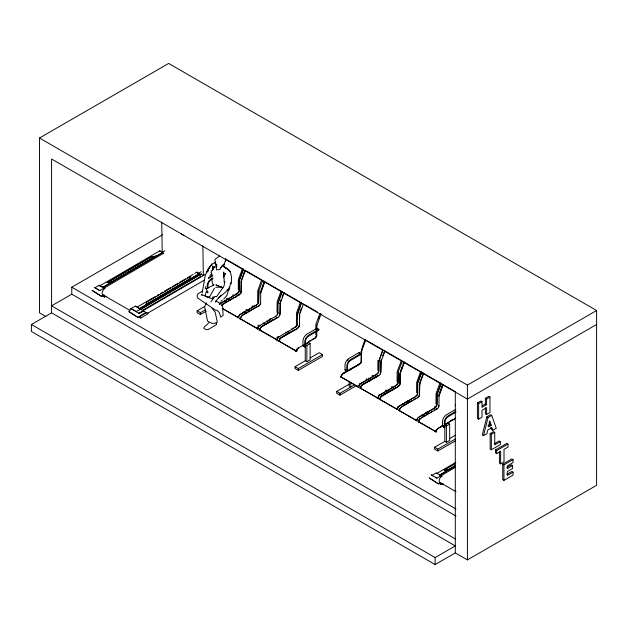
<?xml version="1.0" encoding="UTF-8"?>
<svg xmlns="http://www.w3.org/2000/svg" width="628" height="628" viewBox="0 0 628 628"><rect width="100%" height="100%" fill="white"/><g stroke="black" fill="none" stroke-linecap="round" stroke-linejoin="round"><path stroke-width="0.94" d="M230.5 282.679C230.57 291.769 219.266 294.885 215.216 302.178M202.177 292.923L205.434 274.365M224.11 282.027L224.141 278.337M224.887 281.423L224.008 286.038L216.848 296.338L212.672 297.083L212.931 297.727L213.967 297.829M231.371 283.778L231.551 276.909L230.233 271.516L228.121 269.255L224.471 267.104L225.884 268.25M238.357 279.766L238.287 289.751M238.405 317.203C239.543 318.153 236.324 317.901 237.549 316.598M241.238 282.137L241.309 281.477M241.388 281.454L241.238 291.463L240.673 293.378M276.03 316.041L259.89 325.453A2.857 1.649 -60 0 0 257.873 328.946L240.43 318.961L241.042 316.904A2.959 1.711 -60 0 1 242.526 315.334M257.731 290.96L257.661 300.945M258.744 291.478L258.681 301.44A2.857 1.649 -60 0 1 256.656 304.941L240.508 314.259A2.857 1.649 -60 0 0 238.491 317.76L239.025 315.735A2.959 1.711 -60 0 1 240.508 314.173L256.656 304.847M260.275 292.993L260.541 291.675M257.778 328.389C258.924 329.347 255.706 329.088 256.923 327.785M260.612 293.323L264.663 281.627L282.019 291.651L278.047 302.68M276.642 339.505L259.811 330.147L260.424 328.091A2.959 1.711 -60 0 1 261.9 326.529L278.047 317.203M277.113 302.147L277.042 312.132M277.976 303.348L282.09 291.651M277.301 339.646C277.945 340.659 275.174 340.109 276.304 338.971M280.064 303.85L279.994 313.835L279.429 315.751M303.481 344.937L298.645 347.826A2.857 1.649 -60 0 0 296.628 351.319L279.185 341.334L279.798 339.277A2.959 1.711 -60 0 1 281.281 337.715L297.429 328.389M296.487 313.333L296.416 323.318M297.35 314.534L301.401 302.837L297.499 313.851L297.35 323.86M297.35 323.86L296.785 325.775M296.369 350.714C297.978 351.539 294.43 351.649 295.678 350.157M299.525 315.021L299.454 324.982A2.857 1.649 -60 0 1 297.429 328.483L281.289 337.801A2.857 1.649 -60 0 0 279.264 341.302L278.259 341.137L278.494 340.69M315.868 324.519L315.798 329.849M316.732 325.72L321.057 313.992M316.881 325.037L316.732 329.457M316.732 335.054L316.167 336.961M382.892 349.843L378.92 360.857L378.849 370.826A2.857 1.649 -60 0 1 376.831 374.319L360.684 383.645A2.857 1.649 -60 0 0 358.666 387.138L341.224 377.153L341.844 375.097A2.959 1.711 -60 0 1 343.32 373.534L359.467 364.209A2.748 1.586 -60 0 0 360.841 362.756L361.343 361.469M358.415 386.534C360.017 387.358 356.469 387.468 357.724 385.977M361.343 361.461L361.697 350.141M377.789 397.72L378.213 398.254L360.605 388.339L361.218 386.283A2.959 1.711 -60 0 1 362.701 384.721L378.849 375.395M377.907 360.339L377.836 370.324M378.77 361.54L382.821 349.843L382.107 349.294M380.513 361.736L380.442 371.697A2.857 1.649 -60 0 1 380.38 372.341M398.301 372.043L398.231 382.012A2.857 1.649 -60 0 1 396.205 385.514L380.066 394.831A2.857 1.649 -60 0 0 378.04 398.325L377.036 398.16L377.098 397.163M380.937 362.026L380.788 372.027L380.223 373.943M397.171 408.914L397.587 409.448L379.987 399.526L380.599 397.469A2.959 1.711 -60 0 1 382.075 395.907L398.223 386.581M397.21 372.192L397.289 371.525M399.895 372.922L399.824 382.892A2.857 1.649 -60 0 1 399.557 384.21M417.604 383.881L417.604 393.199A2.857 1.649 -60 0 1 415.587 396.7L399.439 406.018A2.857 1.649 -60 0 0 397.422 409.519L396.409 409.354L396.48 408.357M400.319 373.213L400.169 383.221L399.596 385.137M397.343 409.55L397.956 407.494A2.959 1.711 -60 0 1 399.439 405.931L415.587 396.606M416.709 420.148L416.725 420.736L399.361 410.712L399.973 408.655A2.959 1.711 -60 0 1 401.457 407.093M416.662 382.711L416.592 392.704M417.675 383.237L417.526 393.238L416.961 395.153M441.178 383.394L437.057 394.423L436.986 404.385A2.857 1.649 -60 0 1 434.961 407.886L418.821 417.212A2.857 1.649 -60 0 0 416.804 420.705L415.791 420.54L415.854 419.543M418.978 396.323L419.543 394.408L419.826 383.708M419.63 385.043L419.897 383.724M416.725 420.736L417.337 418.68A2.959 1.711 -60 0 1 418.813 417.118L434.961 407.792M443.038 425.596L438.195 428.398A2.857 1.649 -60 0 0 436.177 431.891L418.743 421.906L419.355 419.849A2.959 1.711 -60 0 1 420.831 418.287M436.044 393.905L435.973 403.89M436.091 431.334C437.229 432.292 434.011 432.033 435.235 430.73M438.925 396.268L443.038 384.579L442.041 384.014M439.074 395.585L438.925 405.594L438.36 407.509M455.347 405.751L455.418 405.091M216.181 267.19L216.684 264.255L216.754 267.175M229.691 287.294L229.071 290.207L226.998 289.524M240.767 318.686L239.755 318.906L239.606 318.357M486.833 416.843L482.288 434.976L483.505 435.675L486.888 433.72L487.728 430.07L491.952 427.629L492.784 430.313L496.261 428.312L491.724 415.414L490.515 414.715L486.833 416.843L488.042 417.541L491.724 415.414M483.505 435.675L488.042 417.541M228.341 290.293L227.053 295.191L223.749 299.109M238.507 279.083L242.557 268.721M243.554 269.2L242.267 268.776M262.936 280.386L262.496 280.41M316.025 323.836L319.942 313.458M397.438 370.842L401.488 360.48M416.819 382.028L420.642 371.658M205.113 296.267L206.29 291.416L207.476 292.766L208.096 292.507L205.929 288.652M241.168 280.488L240.893 291.133A2.857 1.649 -60 0 1 240.822 291.777M241.309 281.47L241.592 280.779M258.32 291.188L258.524 290.505M258.948 290.795L258.595 301.479L258.029 303.403M257.354 302.217L257.527 301.621M260.761 292.64L264.733 281.627M279.719 303.544L279.923 302.861M280.064 303.842L284.17 292.813M280.347 303.151L280.072 313.796A2.857 1.649 -60 0 1 278.055 317.297L261.907 326.615A2.857 1.649 -60 0 0 259.89 330.108L258.877 329.943L259.121 329.504M299.101 314.73L299.297 314.047M299.721 314.338L299.375 325.021L298.802 326.937M381.141 361.343L380.866 371.988A2.857 1.649 -60 0 1 378.849 375.489L362.701 384.807A2.857 1.649 -60 0 0 360.684 388.308L359.671 388.143L360.079 387.672M398.497 371.368L398.152 382.052L397.579 383.967M400.24 373.228L404.283 362.199L403.733 362.034M417.604 383.245L421.647 372.223L421.262 372.121M419.473 383.433L419.206 394.078M436.633 394.133L436.829 393.458M438.65 395.295L438.854 394.62M223.395 266.131L224.337 263.548M225.279 260.973L226.127 259.238M223.152 267.002L225.978 259.254L225.271 259.019M241.968 271.571L242.91 268.988L228.804 260.887M241.482 279.625L244.928 270.15M241.513 280.779L245.509 270.425M257.888 290.277L261.656 279.923L262.166 280.3M258.877 290.803L262.716 280.465M260.856 290.811L264.31 281.344M277.262 301.464L281.038 291.117L281.713 291.549M280.237 301.997L281.179 299.415M282.121 296.832L283.377 293.394M296.644 312.65L300.412 302.304L301.087 302.735M299.925 312.328L301.495 308.026M299.65 314.338L303.489 304.007L302.531 303.63M318.545 318.906L319.487 316.324M361.964 348.148L364.79 340.4M361.689 350.157L365.739 339.787M380.717 361.053L381.345 359.334M382.601 355.888L383.857 352.449M381.07 361.343L385.113 350.974M398.427 371.368L402.265 361.037L401.198 360.535M400.405 371.384L401.975 367.074M402.917 364.491L403.859 361.909L406.803 363.612M400.444 372.537L404.44 362.183M419.025 377.962L419.967 375.379M417.808 382.554L421.828 372.09M419.787 382.57L423.241 373.103M419.826 383.724L423.814 373.377M436.193 393.222L439.969 382.868L440.471 383.245M439.168 393.756L442.614 384.289M439.2 394.91L443.101 384.564M145.649 304.847L146.897 302.084L190.771 276.469L189.523 279.224L145.649 304.847L189.523 279.224M213.41 268.855L214.47 266.625L211.039 271.955L211.848 275.04M238.648 292.208L239.221 290.301L239.292 280.308L243.397 269.271L239.37 280.292L239.299 290.254A2.857 1.649 -60 0 1 237.274 293.755L221.135 303.073A2.857 1.649 -60 0 0 219.706 304.58M260.047 304.564L260.612 302.649L260.699 293.284M277.411 314.589L277.976 312.673L278.055 303.308M378.205 372.781L378.77 370.865L378.77 361.547M436.334 406.347L436.907 404.432L436.978 394.439L441.084 383.402L423.445 373.33M204.964 306.181L206.628 302.829M209.132 297.79L214.431 288.244M211.95 308.105L215.161 312.163L217.319 322.07L215.114 323.287L212.044 323.373L207.562 321.175L204.752 307.265M210.882 301.911L214.022 297.436M209.893 275.802L211.871 273.188M130.93 308.544L135.483 306.15L146.481 312.728L138.286 317.611L128.983 311.661L130.891 308.505L136.645 311.857M207.523 269.867L211.958 264.105L215.169 262.606M276.822 337.519L277.293 336.828M208.308 269.765L206.424 272.489L208.339 270.621L206.337 272.521M208.826 322.698C206.565 325.814 199.359 328.719 207.86 329.731L216.699 324.401L216.283 322.556M221.072 267.049L220.138 268.368L222.281 266.139M221.535 266.382L222.493 265.032M212.233 270.715L213.057 269.593L212.774 265.934L213.245 268.706M398.427 410.178L399.023 410.736L399.675 410.359M419.057 421.726L418.06 421.851L417.91 421.302M257.912 325.642L258.461 325.069M434.584 406.74L435.016 406.285M102.348 287.608L162.715 252.425L159.991 250.792L159.802 251.318M216.495 296.683L215.726 296.447M139.934 308.466L199.508 273.604L139.141 308.85M220.907 301.173L222.328 300.145M99.436 286.062L159.834 250.792M202.711 290.96L198.063 293.676L197.192 295.364L197.302 297.743L216.158 310.64M104.232 294.964A3.737 2.159 -60 0 1 102.144 292.781A3.737 2.159 -60 0 1 104.915 288.535L99.255 285.238L94.922 287.773L99.828 290.607L163.437 253.343L162.715 252.362M111.792 281.815L107.16 282.624L151.042 256.938L155.666 256.2L111.792 281.886L155.666 256.2M107.16 282.624L151.042 257.009L155.666 256.263M161.545 252.723L164.905 250.76M102.301 287.71L162.668 252.464M101.469 296.353L92.206 290.434L101.469 296.353L102.435 295.788L104.531 297.052L106.108 296.126M137.822 306.707L155.43 296.432M157.11 295.45L158.782 294.469M160.462 293.488L162.974 292.02M164.654 291.047L170.526 287.616M172.198 286.635L178.069 283.212M179.741 282.231L185.613 278.808M187.293 277.827L193.157 274.397M194.837 273.423L196.697 272.01L199.461 273.714M197.836 273.675L201.196 271.712M131.04 308.615L136.056 311.519L140.774 309.235M140.672 309.329L201.51 273.769M140.727 309.353L200.254 274.601L199.508 273.604M142.941 310.083L200.144 276.815L200.254 274.601M206.573 273.627L138.702 313.254L139.29 313.592L143.71 311.017L142.525 310.326M204.296 280.151L147.454 313.341L147.847 313.113M208.512 277.694L212.727 275.229M139.181 317.054L140.845 318.011L147.933 313.874L147.933 313.168M431.993 475.349L436.327 472.813L441.986 476.11A3.737 2.159 -60 0 0 439.278 479.91A3.737 2.159 -60 0 0 440.62 482.657M436.531 473.614L455.818 462.357M455.606 465.45L448.855 469.461L444.231 470.199L455.198 463.731M439.419 475.184L455.347 465.882M439.372 475.286L455.3 465.992M455.229 467.358L436.9 478.183L431.185 474.846L432.723 475.875M438.54 483.929L429.285 478.002L438.54 483.929L439.506 483.364L441.594 484.628L443.172 483.701M295.607 350.817L296.024 350.691M396.409 409.009L379.642 399.204A2.857 1.649 -60 0 1 379.909 397.885M435.165 431.389L435.573 431.263M45.93 316.567L39.478 312.838L39.478 138.019L168.665 63.436L596.6 310.499L596.6 485.318L467.413 559.901L455.3 552.907L435.118 564.564L31.4 331.482L31.4 324.488L51.582 312.838L455.3 545.92L435.118 557.57L31.4 324.488M455.975 516.012L71.773 294.187L71.773 287.2L162.519 234.801M71.773 294.187L51.582 305.844L455.3 538.926M212.845 275.865L209.485 277.811A5.707 3.297 -60 0 0 208.441 278.573M212.923 277.851L211.244 278.824A5.707 3.297 -60 0 0 207.209 285.819L207.209 288.597M212.963 278.644L210.38 280.276A4.702 2.716 -60 0 0 208.033 284.343L207.915 288.213M206.251 311.205L200.403 314.581L197.176 312.72L197.176 310.852L204.697 306.511M197.176 310.852L200.403 312.72L205.387 309.839M226.535 298.7L227.344 298.229M232.588 295.199L233.396 294.736M235.241 294.391L236.858 293.464M237.274 293.661L221.127 302.986A2.959 1.711 -60 0 0 219.651 304.549M223.537 303.481L234.032 297.421M235.649 296.495L238.876 294.626A2.857 1.649 -60 0 0 239.394 294.249M239.292 294.83L223.152 304.242A2.857 1.649 -60 0 0 221.723 305.75M229.565 300.679L230.57 300.098M235.618 297.185L236.63 296.597M245.917 309.887L246.718 309.416M251.969 306.393L252.778 305.922M252.197 306.982L253.814 306.048M247.934 310.444L249.544 309.518M242.102 315.138L256.64 306.747M258.673 306.017L242.526 315.429A2.857 1.649 -60 0 0 240.508 318.922L240.43 318.961M269.153 319.566L270.77 318.632M262.292 325.861L273.596 319.338M275.213 318.404L276.822 317.47M291.761 328.891L293.378 327.957M295.411 327.227L279.264 336.639A2.857 1.649 -60 0 0 277.246 340.133L277.78 338.115A2.959 1.711 -60 0 1 279.264 336.545M290.552 331.922L280.865 337.511A2.857 1.649 -60 0 0 279.436 339.018M292.169 330.987L293.778 330.053M317.101 328.287L307.006 334.112A5.707 3.297 -60 0 0 302.971 341.106L302.971 345.745L304.729 346.758L305.436 346.35L305.561 340.651A4.702 2.716 -60 0 1 307.908 336.584L318.859 330.116L318.859 329.3L317.101 328.287L317.101 329.103M318.859 329.3L308.772 335.132A5.707 3.297 -60 0 0 304.729 342.127L304.729 346.758M308.717 341.475L310.334 340.541M311.951 339.615L313.56 338.68M305.106 344.097L314.785 338.414M305.255 360.794L305.255 344.474L308.489 342.613L310.106 343.547L310.106 359.86L306.872 361.728L305.255 360.794L295.058 366.681L295.058 368.55L298.284 370.41L322.509 356.429L322.509 354.561L319.275 352.701L310.146 357.968M305.255 344.474L306.872 345.408L310.106 343.547M295.058 366.681L298.284 368.55L322.509 354.561M346.758 371.022L346.758 366.383A5.707 3.297 -60 0 1 350.793 359.397L360.888 353.564L359.13 352.551L349.035 358.376A5.707 3.297 -60 0 0 345 365.37L345 370.01L346.169 370.685M360.888 354.38L349.937 360.841A4.702 2.716 -60 0 0 347.582 364.915L347.465 370.614M345 370.01L345.706 369.602M355.817 365.873L342.904 373.33A2.857 1.649 -60 0 0 342.378 373.715M357.434 364.939L359.051 364.012A2.857 1.649 -60 0 0 359.569 363.628M349.741 370.065L350.746 369.476M355.793 366.564L356.806 365.983M356.665 385.506L339.96 395.153L336.726 393.285L336.726 391.425L349.254 384.187M336.726 391.425L339.96 393.285L353.98 385.192M366.085 379.265L366.893 378.802M372.145 375.772L372.954 375.309M376.831 374.233L360.676 383.551A2.959 1.711 -60 0 0 359.2 385.121L358.666 387.138M362.278 384.524L378.425 375.199M369.115 381.251L370.127 380.662M375.175 377.75L376.18 377.169M385.466 390.459L386.275 389.988M391.519 386.958L392.327 386.495M396.205 385.419L380.058 394.745A2.959 1.711 -60 0 0 378.582 396.307L378.04 398.325M387.484 391.016L389.101 390.082M382.468 395.24L395.381 387.782M401.841 406.434L412.337 400.374M413.954 399.439L415.571 398.505M417.604 397.775L401.457 407.187A2.857 1.649 -60 0 0 399.439 410.681L399.361 410.712M39.478 138.019L467.413 385.09L596.6 310.499M421.223 417.62L429.293 412.957M430.91 412.023L432.527 411.089M434.136 410.163L436.562 408.757A2.857 1.649 -60 0 0 437.088 408.381M436.978 408.961L420.839 418.374A2.857 1.649 -60 0 0 418.821 421.867L418.743 421.906M596.6 324.488L467.413 399.07L51.582 159.002L51.582 312.838M455.81 409.346L446.563 414.684A5.707 3.297 -60 0 0 442.52 421.678L442.52 426.318L444.286 427.33L444.993 426.922L445.111 421.223A4.702 2.716 -60 0 1 447.458 417.149L455.904 412.141M455.889 411.332L448.321 415.697A5.707 3.297 -60 0 0 444.286 422.691L444.286 427.33M486.59 414.527L486.59 407.65L481.998 410.296L481.998 417.173L478.622 419.127L477.413 418.421L477.413 402.909L480.789 400.962L481.998 401.661L481.998 407.337L486.59 404.691L486.59 399.008L489.966 397.061L489.966 412.572L486.59 414.527L485.381 413.828L485.381 407.808M482.32 405.759L485.381 403.992L485.381 398.309L488.757 396.362L489.966 397.061M477.413 402.909L478.622 403.608L481.998 401.661M450.692 420.65L452.309 419.716M443.038 425.509L438.195 428.304A2.959 1.711 -60 0 0 436.711 429.866L436.177 431.891M444.655 424.575L454.342 418.986M444.655 424.669L454.342 419.072A2.857 1.649 -60 0 0 455.771 417.565M442.52 426.318L443.227 425.91M449.656 424.112L448.039 423.186L444.812 425.046L446.422 425.98L449.656 424.112L449.656 440.432L446.422 442.293L444.812 441.366L434.607 447.254L434.607 449.122L437.834 450.983L455.379 440.856M449.703 438.54L455.512 435.188M434.607 447.254L437.834 449.122L455.379 438.988M487.94 425.737L489.997 424.544L491.206 425.242L488.466 426.828L489.84 420.925L491.206 425.242M490.154 433.587L493.522 431.632L494.738 432.331L494.738 444.891L500.328 441.657L500.328 444.616L491.363 449.797L490.154 449.099L490.154 433.587L491.363 434.286L494.738 432.331M494.322 443.729L499.119 440.958L500.328 441.657M500.634 463.872L500.634 451.312L496.67 453.604L495.453 452.906L495.453 449.946L506.772 443.415L507.981 444.114L507.981 447.073L504.009 449.365L504.009 461.918L500.634 463.872L499.425 463.166L499.425 451.579M495.453 449.946L496.67 450.645L507.981 444.114M502.738 464.155L511.828 458.911L513.037 459.61L513.037 462.569L507.306 465.874L507.306 468.598L512.589 465.544L512.589 468.504L507.306 471.557L507.306 475.475L513.037 472.162L513.037 475.121L503.954 480.365L502.738 479.666L502.738 464.155L503.954 464.853L513.037 459.61M506.851 467.46L511.373 464.846L512.589 465.544M506.914 474.297L511.828 471.463L513.037 472.162M219.533 256.028L214.855 259.521L215.765 264.098L215.161 262.284L215.271 263.36M214.211 284.743L206.588 288.692M364.53 339.261L365.527 339.827L361.563 350.832L361.493 360.802A2.857 1.649 -60 0 1 359.475 364.295L343.328 373.621A2.857 1.649 -60 0 0 341.302 377.114L340.298 376.949L340.698 376.486M257.873 328.946L258.406 326.921A2.959 1.711 -60 0 1 259.882 325.359M296.628 351.319L297.162 349.301A2.959 1.711 -60 0 1 298.638 347.739M379.634 398.866L378.982 399.243L380.066 399.494A2.857 1.649 -60 0 1 382.083 396.001L398.231 386.675A2.857 1.649 -60 0 0 400.248 383.174L400.248 373.856M379.987 399.526L380.223 399.078M220.247 269.286L216.684 269.946L215.161 262.284M444.231 470.199L448.855 469.461M206.91 297.123L209.642 296.809M383.998 350.448L401.841 360.747M215.726 287.31L221.433 287.098L222.964 287.883L220.506 286.682M320.782 314.024L319.785 313.529M264.098 281.109L263.674 281.093L264.027 281.399M423.029 372.867L422.605 372.851L422.958 373.158M244.975 270.338L247.872 271.853M221.433 287.098L215.899 284.9L222.72 287.891M128.999 311.661L138.286 317.611M421.098 372.059L420.579 371.721M136.935 306.998L135.483 306.15M485.381 398.309L486.59 399.008M485.381 403.992L486.59 404.691M225.554 258.964L228.498 260.667M248.178 272.073L261.099 279.531M286.132 293.983L283.047 292.318M286.517 294.249L289.359 295.851M289.83 296.157L292.593 297.711M293.135 298.065L300.663 302.374M304.164 304.392L317.619 312.163M367.113 340.776L382.083 349.38M407.109 363.832L411.152 366.163M411.654 366.493L414.378 368.024M414.959 368.401L420.839 371.76M442.968 384.572L455.559 391.801M492.784 430.313L491.575 429.615L490.735 426.93M200.819 274.067L203.339 275.519L202.868 245.838M161.592 252.283L163.437 253.343M196.509 272.442L198.354 273.502M268.077 320.217L269.765 321.191M287.459 331.403L289.147 332.377M368.636 378.268L371.132 379.712M407.635 400.79L409.323 401.763M427.009 411.976L428.696 412.949M227.469 298.638L229.134 299.595M266.468 321.151L268.148 322.125M285.842 332.338L287.53 333.311M406.018 401.716L407.705 402.689M425.399 412.91L427.079 413.876M224.534 300.671L226.206 301.636M243.75 311.763L246.262 313.215M263.093 322.933L264.781 323.907M302.696 345.793L305.224 347.253M383.308 392.335L384.98 393.301M402.65 403.506L404.33 404.471M422.024 414.692L424.552 416.152M441.405 425.878L444.773 427.825M222.83 308.67L237.58 317.187L222.697 308.717M240.084 318.632L256.962 328.381M259.466 329.826L276.822 339.842M278.84 341.012L296.204 351.036M358.243 386.848L340.878 376.831A2.857 1.649 -60 0 1 340.949 376.188M377.616 398.042L360.26 388.018A2.857 1.649 -60 0 1 360.331 387.374M399.016 410.39L415.893 420.132M418.397 421.584L435.754 431.601M436.743 473.638L437.135 473.865M102.906 287.357L99.255 285.238M104.915 288.535L103.91 287.946M439.985 482.43L456.014 491.693M439.098 483.183L441.594 484.628M102.913 294.854L129.918 310.444M102.026 295.607L104.531 297.052M71.773 287.2L455.975 509.018M440.33 475.137L441.107 475.608M435.314 477.209L436.79 478.112M140.036 308.788L140.46 309.039M103.267 287.561L103.863 287.922M212.814 299.054L201.345 294.399L202.098 295.623M215.969 300.945L219.918 303.308M140.845 318.011L138.749 316.755L145.892 312.391L147.541 313.396M441.241 475.647L441.986 476.11M139.636 308.56L137.359 307.241M136.056 311.519L139.29 313.592M99.719 290.536L94.333 287.428M227.995 269.977L230.107 271.704L228.922 270.126L224.471 267.104L226.229 268.446L223.238 265.424M216.856 309.996L219.29 312.571L220.695 317.132L223.105 315.342L222.54 305.114M213.355 285.614L212.068 281.744L212.06 279.656M489.173 421.953L489.997 424.544M161.734 222.092L162.197 251.765M503.954 464.853L503.954 480.365M496.67 450.645L496.67 453.604M491.363 434.286L491.363 449.797M478.622 403.608L478.622 419.127M467.413 385.09L467.413 559.901M455.3 392.084L455.3 552.907M446.422 425.98L446.422 442.293M444.812 426.969L444.812 441.366M437.834 449.122L437.834 450.983M435.118 557.57L435.118 564.564M397.124 372.373L397.124 381.698M361.069 351.193L361.069 360.511A2.857 1.649 -60 0 1 360.998 361.155M359.13 352.551L359.13 353.368M350.746 382.256L350.746 387.06L349.137 386.126L349.137 381.329M339.96 393.285L339.96 395.153M316.81 331.278L316.732 335.046M315.798 331.71L315.798 334.504M306.872 345.408L306.872 361.728M298.284 368.55L298.284 370.41M205.442 286.658L205.442 288.511M200.403 312.72L200.403 314.581M183.894 235.162A3.807 2.159 59.1 0 1 181.202 233.608M316.386 334.716A2.857 1.649 -60 0 1 316.12 336.043M315.798 336.71A2.857 1.649 -60 0 1 314.895 337.833M296.471 349.71A2.857 1.649 -60 0 1 296.793 349.042M297.531 327.808A2.857 1.649 -60 0 1 297.013 328.193M316.81 335.007A2.857 1.649 -60 0 1 314.793 338.508M296.942 324.174A2.857 1.649 -60 0 1 296.738 324.849M296.416 325.516A2.857 1.649 -60 0 1 296 326.128M295.513 326.646A2.857 1.649 -60 0 1 294.995 327.023M277.835 337.244A2.857 1.649 -60 0 1 278.322 336.734M259.537 329.182A2.857 1.649 -60 0 1 259.733 328.499M260.958 326.709A2.857 1.649 -60 0 1 261.484 326.325M279.648 313.505A2.857 1.649 -60 0 1 279.578 314.149M297.436 323.82A2.857 1.649 -60 0 1 295.411 327.314M277.364 313.662A2.857 1.649 -60 0 1 277.042 314.33M257.716 327.337A2.857 1.649 -60 0 1 258.037 326.67M258.775 305.436A2.857 1.649 -60 0 1 258.257 305.812M240.155 317.996A2.857 1.649 -60 0 1 240.359 317.313M260.699 302.61A2.857 1.649 -60 0 1 258.673 306.103M278.055 312.634A2.857 1.649 -60 0 1 276.037 316.127M240.304 293.119A2.857 1.649 -60 0 1 239.888 293.731M221.715 304.847A2.857 1.649 -60 0 1 222.728 303.952M241.317 291.423A2.857 1.649 -60 0 1 239.299 294.917M221.668 305.71A2.959 1.711 -60 0 1 223.144 304.148M238.287 291.957A2.857 1.649 -60 0 1 237.376 293.08M219.282 304.29A2.857 1.649 -60 0 1 219.698 303.677M220.185 303.167A2.857 1.649 -60 0 1 220.711 302.782M436.028 430.282A2.857 1.649 -60 0 1 436.342 429.615M418.468 420.941A2.857 1.649 -60 0 1 418.664 420.258M418.986 419.59A2.857 1.649 -60 0 1 419.889 418.468M439.003 405.555A2.857 1.649 -60 0 1 436.986 409.056M436.295 405.421A2.857 1.649 -60 0 1 435.973 406.088M418.609 396.064A2.857 1.649 -60 0 1 418.193 396.676M417.706 397.194A2.857 1.649 -60 0 1 417.18 397.571M399.086 409.746A2.857 1.649 -60 0 1 399.29 409.071M419.63 394.368A2.857 1.649 -60 0 1 417.604 397.862M416.176 395.514A2.857 1.649 -60 0 1 415.689 396.025M397.069 408.585A2.857 1.649 -60 0 1 397.265 407.91M397.587 407.234A2.857 1.649 -60 0 1 398.011 406.63M399.235 384.878A2.857 1.649 -60 0 1 398.811 385.49M398.325 386.008A2.857 1.649 -60 0 1 397.807 386.385M380.647 396.606A2.857 1.649 -60 0 1 381.659 395.711M397.218 383.716A2.857 1.649 -60 0 1 396.307 384.838M378.629 395.436A2.857 1.649 -60 0 1 379.116 394.926M360.527 386.699A2.857 1.649 -60 0 1 360.849 386.024M361.273 385.419A2.857 1.649 -60 0 1 361.759 384.901M347.37 360.676A4.702 2.716 -60 0 1 348.171 359.828M378.425 370.536A2.857 1.649 -60 0 1 378.362 371.179M377.42 373.134A2.857 1.649 -60 0 1 376.933 373.652M359.247 384.25A2.857 1.649 -60 0 1 359.734 383.739M341.153 375.505A2.857 1.649 -60 0 1 341.475 374.838M223.764 272.191L223.639 277.764L223.764 272.191M223.906 276.438L223.796 277.144L225.374 273.368L223.906 276.438M219.078 297.319L218.764 297.931L221.189 295.191L219.078 297.319M210.631 265.628L208.465 269.027L211.958 264.105L210.631 265.628"/></g></svg>
